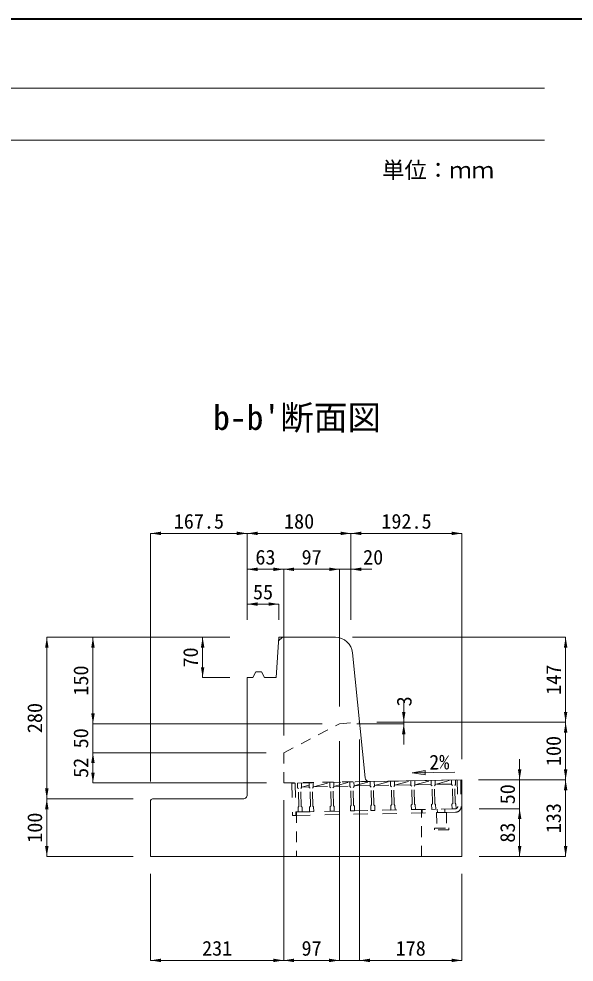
# Model space of a CAD drawing. Units: millimetres at full size. Extents: x 50430 to 101606, y 69050 to 91573.
# Drawn here: x 96458 to 97421, y 72656 to 74290 of the extents above; entities that cross this region are included whole.
import ezdxf
from ezdxf.enums import TextEntityAlignment as Align

# ---------------------------------------------------------------- set-up
doc = ezdxf.new("R2010")
doc.units = ezdxf.units.MM
doc.header["$LTSCALE"] = 50
for name, pattern in [('USER1', [0.675, 0.375, -0.3]), ('USER3', [1, 0.5, -0.5]), ('USER4', [0.675, 0.375, -0.3])]:
    doc.linetypes.add(name, pattern=pattern)
for name, color, linetype, lineweight in [('インサート', 3, 'USER1', 9), ('グレーチング', 7, 'USER1', 5), ('図枠', 7, 'Continuous', 5), ('寸法線', 7, 'Continuous', 13), ('本体', 2, 'Continuous', 9)]:
    doc.layers.add(name, color=color, linetype=linetype, lineweight=lineweight)
doc.layers.add('文字', color=7, linetype='Continuous')
doc.styles.add('ＭＳ ゴシック', font='')
doc.styles.get('ＭＳ ゴシック').set_extended_font_data('MS Gothic')

# ---------------------------------------------------------------- blocks, each defined once
blk = doc.blocks.new('filled_arrow')
at = {"color": 0, "linetype": 'Continuous', "lineweight": -2}
blk.add_solid([(7.5, 1.25), (0, 0), (7.5, -1.25)], dxfattribs=at)

msp = doc.modelspace()

# ---------------------------------------------------------------- hatches: boundary and pattern name
at = {"layer": '寸法線'}
msp.add_hatch(color=256, dxfattribs=at).paths.add_polyline_path([(97162.98, 72987.58), (97163.11, 72980.08), (97140.55, 72983.44)])

# ---------------------------------------------------------------- linework, layer by layer
at = {"layer": 'インサート', "linetype": 'USER4'}
for p, q in [((97182.56, 72914.61), (97199.56, 72914.95)), ((97182.56, 72914.61), (97183.1, 72887.62)), ((97199.56, 72914.95), (97200.1, 72887.96)), ((97179.1, 72887.54), (97204.1, 72888.04)), ((97179.16, 72884.54), (97179.1, 72887.54)), ((97204.16, 72885.04), (97179.16, 72884.54)), ((97204.1, 72888.04), (97204.16, 72885.04))]:
    msp.add_line(p, q, dxfattribs=at)
at = {"layer": 'グレーチング', "linetype": 'USER3'}
for p, q in [((96941.49, 72965.8), (97224.44, 72971.46)), ((97144.99, 72962.87), (97173.15, 72970.43)), ((97173.15, 72970.43), (97173.31, 72962.43)), ((97180.14, 72970.57), (97180.3, 72962.57)), ((97180.28, 72963.57), (97208.44, 72971.14)), ((97208.44, 72971.14), (97208.6, 72963.14)), ((97215.44, 72971.28), (97215.6, 72963.28)), ((97218.44, 72971.36), (97219.36, 72925.35)), ((97224.44, 72971.46), (97225.35, 72925.47)), ((96937.49, 72965.72), (96931.49, 72965.6)), ((96931.49, 72965.6), (96932.61, 72909.61)), ((96937.49, 72965.72), (96938.61, 72909.73)), ((96941.49, 72965.8), (96941.65, 72957.8)), ((96943.18, 72956.33), (96941.65, 72957.8)), ((96943.8, 72925.34), (96943.18, 72956.33)), ((96947.18, 72956.41), (96948.65, 72957.94)), ((96947.8, 72925.42), (96947.18, 72956.41)), ((96948.49, 72965.94), (96948.65, 72957.94)), ((96948.63, 72958.94), (96961.56, 72962.36)), ((96948.63, 72958.94), (96961.63, 72959.2)), ((96961.49, 72966.2), (96961.65, 72958.2)), ((96963.18, 72956.73), (96961.65, 72958.2)), ((96963.8, 72925.74), (96963.18, 72956.73)), ((96967.18, 72956.81), (96968.65, 72958.34)), ((96967.8, 72925.82), (96967.18, 72956.81)), ((96968.49, 72966.34), (96968.65, 72958.34)), ((96968.63, 72959.34), (96997.72, 72959.92)), ((96969.43, 72959.36), (96997.58, 72966.92)), ((96997.28, 72966.92), (96997.44, 72958.92)), ((96998.97, 72957.45), (96997.44, 72958.92)), ((96999.59, 72926.45), (96998.97, 72957.45)), ((97002.97, 72957.53), (97004.44, 72959.06)), ((97003.59, 72926.53), (97002.97, 72957.53)), ((97004.28, 72967.06), (97004.44, 72959.06)), ((97004.42, 72960.06), (97032.57, 72967.62)), ((97004.42, 72960.06), (97032.71, 72960.62)), ((97032.27, 72967.62), (97032.43, 72959.62)), ((97033.96, 72958.15), (97032.43, 72959.62)), ((97034.58, 72927.15), (97033.96, 72958.15)), ((97037.96, 72958.23), (97039.43, 72959.76)), ((97038.58, 72927.23), (97037.96, 72958.23)), ((97039.27, 72967.76), (97039.43, 72959.76)), ((97039.41, 72960.76), (97067.57, 72968.32)), ((97067.71, 72961.32), (97039.41, 72960.76)), ((97067.57, 72968.32), (97067.73, 72960.32)), ((97069.26, 72958.85), (97067.73, 72960.32)), ((97069.88, 72927.86), (97069.26, 72958.85)), ((97073.26, 72958.93), (97074.73, 72960.46)), ((97073.88, 72927.94), (97073.26, 72958.93)), ((97074.57, 72968.46), (97074.73, 72960.46)), ((97074.71, 72961.46), (97102.86, 72969.03)), ((97074.71, 72961.46), (97103, 72962.03)), ((97102.56, 72969.02), (97102.72, 72961.02)), ((97104.25, 72959.55), (97102.72, 72961.02)), ((97104.87, 72928.56), (97104.25, 72959.55)), ((97108.25, 72959.63), (97109.72, 72961.16)), ((97108.87, 72928.64), (97108.25, 72959.63)), ((97109.56, 72969.16), (97109.72, 72961.16)), ((97109.7, 72962.16), (97137.85, 72969.73)), ((97137.99, 72962.73), (97109.7, 72962.16)), ((97137.85, 72969.73), (97138.01, 72961.73)), ((97139.54, 72960.26), (97138.01, 72961.73)), ((97140.16, 72929.27), (97139.54, 72960.26)), ((97143.54, 72960.34), (97145.01, 72961.87)), ((97144.16, 72929.35), (97143.54, 72960.34)), ((97144.85, 72969.87), (97145.01, 72961.87)), ((97173.29, 72963.43), (97144.99, 72962.87)), ((97174.84, 72960.97), (97173.31, 72962.43)), ((97175.45, 72929.97), (97174.84, 72960.97)), ((97178.83, 72961.05), (97180.3, 72962.57)), ((97179.45, 72930.05), (97178.83, 72961.05)), ((97208.58, 72964.14), (97180.28, 72963.57)), ((97210.13, 72961.67), (97208.6, 72963.14)), ((97210.75, 72930.68), (97210.13, 72961.67)), ((97214.13, 72961.75), (97215.6, 72963.28)), ((97214.75, 72930.76), (97214.13, 72961.75)), ((96943.8, 72925.34), (96942.33, 72923.81)), ((96942.33, 72923.81), (96942.49, 72915.81)), ((96947.8, 72925.42), (96949.33, 72923.95)), ((96949.33, 72923.95), (96949.49, 72915.95)), ((96963.8, 72925.74), (96962.33, 72924.21)), ((96962.33, 72924.21), (96962.49, 72916.21)), ((96967.8, 72925.82), (96969.33, 72924.35)), ((96969.33, 72924.35), (96969.49, 72916.35)), ((96999.59, 72926.45), (96998.12, 72924.92)), ((96998.12, 72924.92), (96998.28, 72916.93)), ((97003.59, 72926.53), (97005.12, 72925.06)), ((97005.12, 72925.06), (97005.28, 72917.07)), ((97034.58, 72927.15), (97033.11, 72925.62)), ((97033.11, 72925.62), (97033.27, 72917.63)), ((97038.58, 72927.23), (97040.11, 72925.76)), ((97040.11, 72925.76), (97040.27, 72917.77)), ((97069.88, 72927.86), (97068.41, 72926.33)), ((97068.41, 72926.33), (97068.57, 72918.33)), ((97073.88, 72927.94), (97075.41, 72926.47)), ((97075.41, 72926.47), (97075.56, 72918.47)), ((97104.87, 72928.56), (97103.4, 72927.03)), ((97103.4, 72927.03), (97103.56, 72919.03)), ((97108.87, 72928.64), (97110.4, 72927.17)), ((97110.4, 72927.17), (97110.56, 72919.17)), ((97140.16, 72929.27), (97138.69, 72927.74)), ((97138.69, 72927.74), (97138.85, 72919.74)), ((97144.16, 72929.35), (97145.69, 72927.88)), ((97145.69, 72927.88), (97145.85, 72919.88)), ((97175.45, 72929.97), (97173.99, 72928.44)), ((97173.99, 72928.44), (97174.15, 72920.44)), ((97179.45, 72930.05), (97180.98, 72928.58)), ((97180.98, 72928.58), (97181.14, 72920.58)), ((97210.75, 72930.68), (97209.28, 72929.15)), ((97209.28, 72929.15), (97209.44, 72921.15)), ((97214.75, 72930.76), (97216.28, 72929.29)), ((97216.28, 72929.29), (97216.44, 72921.29)), ((96938.61, 72909.73), (96932.61, 72909.61)), ((96938.49, 72915.73), (97171.65, 72920.39)), ((96938.61, 72909.73), (97166.57, 72914.29)), ((96942.49, 72915.81), (96949.49, 72915.95)), ((96962.49, 72916.21), (96969.49, 72916.35)), ((96998.28, 72916.93), (97005.28, 72917.07)), ((97040.27, 72917.77), (97033.27, 72917.63)), ((97068.57, 72918.33), (97075.56, 72918.47)), ((97110.56, 72919.17), (97103.56, 72919.03)), ((97145.85, 72919.88), (97138.85, 72919.74)), ((97157.45, 72920.11), (97157.57, 72914.11)), ((97215.56, 72915.27), (97166.57, 72914.29)), ((97215.44, 72921.27), (97172.45, 72920.41)), ((97181.03, 72920.39), (97174.03, 72920.11)), ((97183.94, 72920.64), (97184.06, 72914.64)), ((97196.94, 72920.9), (97197.06, 72914.9)), ((97216.44, 72921.29), (97209.44, 72921.15))]:
    msp.add_line(p, q, dxfattribs=at)
for radius, start, end in [(4, 271.14586, 1.14572), (10, 271.14571, 1.14575)]:
    msp.add_arc((97215.36, 72925.27), radius, start, end, dxfattribs=at)
at = {"layer": '図枠', "lineweight": 40}
msp.add_line((93454.99, 74290.14), (97609.99, 74290.14), dxfattribs=at)
at = {"layer": '図枠', "lineweight": 13}
for p, q in [((93694.99, 74170.14), (97369.99, 74170.14)), ((93694.99, 74080.14), (97369.99, 74080.14))]:
    msp.add_line(p, q, dxfattribs=at)
at = {"layer": '寸法線'}
for p, q in [((96686.7, 73398.5), (96854.2, 73398.5)), ((96686.7, 72968.5), (96686.7, 73398.5)), ((96854.2, 73398.5), (97034.2, 73398.5)), ((96854.2, 73248.5), (96854.2, 73398.5)), ((96854.2, 73248.5), (96854.2, 73398.5)), ((97034.2, 73248.97), (97034.2, 73398.5)), ((97034.2, 73398.5), (97226.7, 73398.5)), ((97034.2, 73248.97), (97034.2, 73398.5)), ((97226.7, 73006.95), (97226.7, 73398.5)), ((96854.2, 73336.26), (96917.52, 73336.26)), ((96854.2, 73248.5), (96854.2, 73336.26)), ((96917.52, 73048.4), (96917.52, 73336.26)), ((96917.52, 73336.26), (97014.4, 73336.26)), ((96917.52, 73048.4), (96917.52, 73336.26)), ((96978.4, 73336.26), (97070.2, 73336.26)), ((97014.4, 73098.4), (97014.4, 73336.26)), ((97014.4, 73098.4), (97014.4, 73336.26)), ((97034.2, 73248.97), (97034.2, 73336.26)), ((96854.2, 73276), (96909.2, 73276)), ((96854.2, 73248.5), (96854.2, 73276)), ((96909.2, 73248.5), (96909.2, 73276)), ((96506.7, 72938.5), (96506.7, 73218.5)), ((96824.2, 73218.5), (96506.7, 73218.5)), ((96586.7, 73218.5), (96586.7, 73068.4)), ((96824.2, 73218.5), (96586.7, 73218.5)), ((96776.92, 73218.5), (96776.92, 73148.5)), ((96824.2, 73218.5), (96776.92, 73218.5)), ((97037.05, 73218.5), (97406.45, 73218.5)), ((97406.45, 73071.19), (97406.45, 73218.5)), ((96824.2, 73148.5), (96776.92, 73148.5)), ((96586.7, 73104.4), (96586.7, 72982.4)), ((97125.71, 73107.19), (97125.71, 73032.4)), ((97078.93, 73071.19), (97125.71, 73071.19)), ((97078.93, 73071.19), (97406.45, 73071.19)), ((97078.93, 73071.19), (97406.45, 73071.19)), ((97406.45, 72971.48), (97406.45, 73071.19)), ((96984.21, 73068.4), (96586.7, 73068.4)), ((96984.21, 73068.4), (96586.7, 73068.4)), ((97044.4, 73068.4), (97125.71, 73068.4)), ((97014.21, 73038.4), (97014.21, 72658.5)), ((97014.21, 73038.4), (97014.21, 72658.5)), ((97048.93, 73041.19), (97048.93, 72658.5)), ((97048.93, 73041.19), (97048.93, 72658.5)), ((96887.21, 73018.4), (96586.7, 73018.4)), ((96586.7, 73018.4), (96586.7, 72966.04)), ((96887.21, 73018.4), (96586.7, 73018.4)), ((97326.7, 73007.48), (97326.7, 72885.39)), ((97255.57, 72971.48), (97326.7, 72971.48)), ((97255.57, 72971.48), (97406.45, 72971.48)), ((97255.57, 72971.48), (97406.45, 72971.48)), ((97406.45, 72838.5), (97406.45, 72971.48)), ((96887.52, 72966.04), (96586.7, 72966.04)), ((96506.7, 72838.5), (96506.7, 72938.5)), ((96656.7, 72938.5), (96506.7, 72938.5)), ((96656.7, 72938.5), (96506.7, 72938.5)), ((96917.52, 72936.04), (96917.52, 72658.5)), ((96917.52, 72936.04), (96917.52, 72658.5)), ((97256.45, 72921.39), (97326.7, 72921.39)), ((97256.45, 72921.39), (97326.7, 72921.39)), ((97326.7, 72921.39), (97326.7, 72838.5)), ((96656.7, 72838.5), (96506.7, 72838.5)), ((97256.45, 72838.5), (97326.7, 72838.5)), ((97256.7, 72838.5), (97406.45, 72838.5)), ((96686.7, 72808.5), (96686.7, 72658.5)), ((97226.7, 72808.5), (97226.7, 72658.5)), ((96686.7, 72658.5), (96917.52, 72658.5)), ((96917.52, 72658.5), (97014.21, 72658.5)), ((96978.21, 72658.5), (97084.93, 72658.5)), ((97048.93, 72658.5), (97226.7, 72658.5))]:
    msp.add_line(p, q, dxfattribs=at)
at = {"layer": '寸法線', "lineweight": 9}
msp.add_line((97140.55, 72983.44), (97214.57, 72984.72), dxfattribs=at)
at = {"layer": '寸法線'}
msp.add_lwpolyline([(97162.98, 72987.58), (97163.11, 72980.08), (97140.55, 72983.44)], close=True, dxfattribs=at)
at = {"layer": '本体', "lineweight": 13}
for p, q in [((96904.2, 73148.5), (96909.2, 73218.5)), ((96908.77, 73212.51), (96915.2, 73218.5)), ((96864.2, 73148.5), (96869.2, 73158.5)), ((96869.2, 73158.5), (96879.2, 73158.5)), ((96879.2, 73158.5), (96884.2, 73148.5)), ((96854.2, 73148.5), (96854.2, 72945.5)), ((96854.2, 73148.5), (96864.2, 73148.5)), ((96884.2, 73148.5), (96904.2, 73148.5)), ((96847.2, 72938.5), (96689.7, 72938.5))]:
    msp.add_line(p, q, dxfattribs=at)
at = {"layer": '本体', "lineweight": 20}
for p, q in [((97007.05, 73218.5), (96909.2, 73218.5)), ((97058.55, 72974.96), (97036.9, 73191.48)), ((97065.64, 72968.66), (97226.7, 72971.5)), ((97226.7, 72971.5), (97226.7, 72838.5)), ((96686.7, 72935.5), (96686.7, 72838.5)), ((97226.7, 72838.5), (96686.7, 72838.5))]:
    msp.add_line(p, q, dxfattribs=at)
at = {"layer": '本体', "linetype": 'USER1'}
for p, q in [((97014.4, 73068.4), (97048.93, 73071.19)), ((96917.52, 73018.4), (97014.4, 73068.4)), ((96917.52, 72966.04), (96917.52, 73018.4)), ((96917.52, 72966.04), (97065.64, 72968.66)), ((96939.6, 72915.75), (96939.6, 72838.5)), ((97156.7, 72838.5), (97156.7, 72920.09))]:
    msp.add_line(p, q, dxfattribs=at)
at = {"layer": '本体', "lineweight": 20}
for centre, radius, start, end in [((97007.05, 73188.5), 30, 5.71031, 90), ((97065.52, 72975.66), 7, 185.7118, 271.00984)]:
    msp.add_arc(centre, radius, start, end, dxfattribs=at)
at = {"layer": '本体', "lineweight": 13}
for centre, radius, start, end in [((96689.7, 72935.5), 3, 90, 180), ((96847.2, 72945.5), 7, 269.99996, 0)]:
    msp.add_arc(centre, radius, start, end, dxfattribs=at)

# ---------------------------------------------------------------- block references
at = {"layer": '寸法線', "xscale": 2.4, "yscale": 2.4}
for p in [(96686.7, 73398.5), (96854.2, 73398.5), (97034.2, 73398.5), (96854.2, 73336.26), (96917.52, 73336.26), (97034.2, 73336.26), (96854.2, 73276), (96686.7, 72658.5), (96917.52, 72658.5), (97048.93, 72658.5), (97048.93, 72658.5)]:
    msp.add_blockref('filled_arrow', p, dxfattribs=at)
for p, rotation in [((96854.2, 73398.5), 180), ((97034.2, 73398.5), 180), ((97226.7, 73398.5), 180), ((96917.52, 73336.26), 180), ((97014.4, 73336.26), 180), ((97014.4, 73336.26), 180), ((96909.2, 73276), 180), ((96506.7, 73218.5), 270), ((96586.7, 73218.5), 270), ((96776.92, 73218.5), 270), ((97406.45, 73218.5), 270), ((96776.92, 73148.5), 90), ((96586.7, 73068.4), 90), ((96586.7, 73068.4), 90), ((97125.71, 73071.19), 90), ((97406.45, 73071.19), 90), ((97406.45, 73071.19), 270), ((97125.71, 73068.4), 270), ((96586.7, 73018.4), 270), ((96586.7, 73018.4), 270), ((97326.7, 72971.48), 90), ((97406.45, 72971.48), 90), ((96586.7, 72966.04), 90), ((97406.45, 72971.48), 270), ((96506.7, 72938.5), 90), ((96506.7, 72938.5), 270), ((97326.7, 72921.39), 270), ((97326.7, 72921.39), 270), ((96506.7, 72838.5), 90), ((97326.7, 72838.5), 90), ((97406.45, 72838.5), 90), ((96917.52, 72658.5), 180), ((97014.21, 72658.5), 180), ((97014.21, 72658.5), 180), ((97226.7, 72658.5), 180)]:
    msp.add_blockref('filled_arrow', p, dxfattribs=dict(at, rotation=rotation))

# ---------------------------------------------------------------- texts
at = {"layer": '図枠', "style": 'ＭＳ ゴシック'}
msp.add_text('単位：ｍｍ', height=28.48, dxfattribs=at).set_placement((97185.29, 74028.14), align=Align.MIDDLE_CENTER)
at = {"layer": '寸法線', "style": 'ＭＳ ゴシック'}
for s, p in [('167.5', (96770.45, 73419.5)), ('180', (96944.2, 73419.5)), ('192.5', (97130.45, 73419.5)), ('63', (96885.86, 73357.26)), ('97', (96965.96, 73357.26)), ('20', (97072.69, 73357.26)), ('55', (96881.7, 73297)), ('231', (96802.11, 72679.5)), ('97', (96965.86, 72679.5)), ('178', (97137.81, 72679.5))]:
    msp.add_text(s, height=25.63, dxfattribs=at).set_placement(p, align=Align.MIDDLE_CENTER)
for s, rotation, p in [('70', 90, (96755.92, 73183.5)), ('150', 90, (96565.7, 73143.45)), ('147', 90, (97385.45, 73144.84)), ('280', 90, (96485.7, 73078.5)), ('3', 90, (97126.43, 73107.42)), ('50', 90, (96565.7, 73043.4)), ('100', 90, (97385.45, 73021.34)), ('52', 90, (96565.7, 72992.22)), ('2%', 1, (97187.34, 73002.21)), ('50', 90, (97305.7, 72946.43)), ('133', 90, (97385.45, 72904.99)), ('100', 90, (96485.7, 72888.5)), ('83', 90, (97305.7, 72879.94))]:
    msp.add_text(s, height=25.63, rotation=rotation, dxfattribs=at).set_placement(p, align=Align.MIDDLE_CENTER)
at = {"layer": '文字', "style": 'ＭＳ ゴシック'}
msp.add_text("b-b'断面図", height=42.72, dxfattribs=at).set_placement((96795.12, 73565.12), align=Align.BOTTOM_LEFT)

doc.saveas('drawing.dxf')
